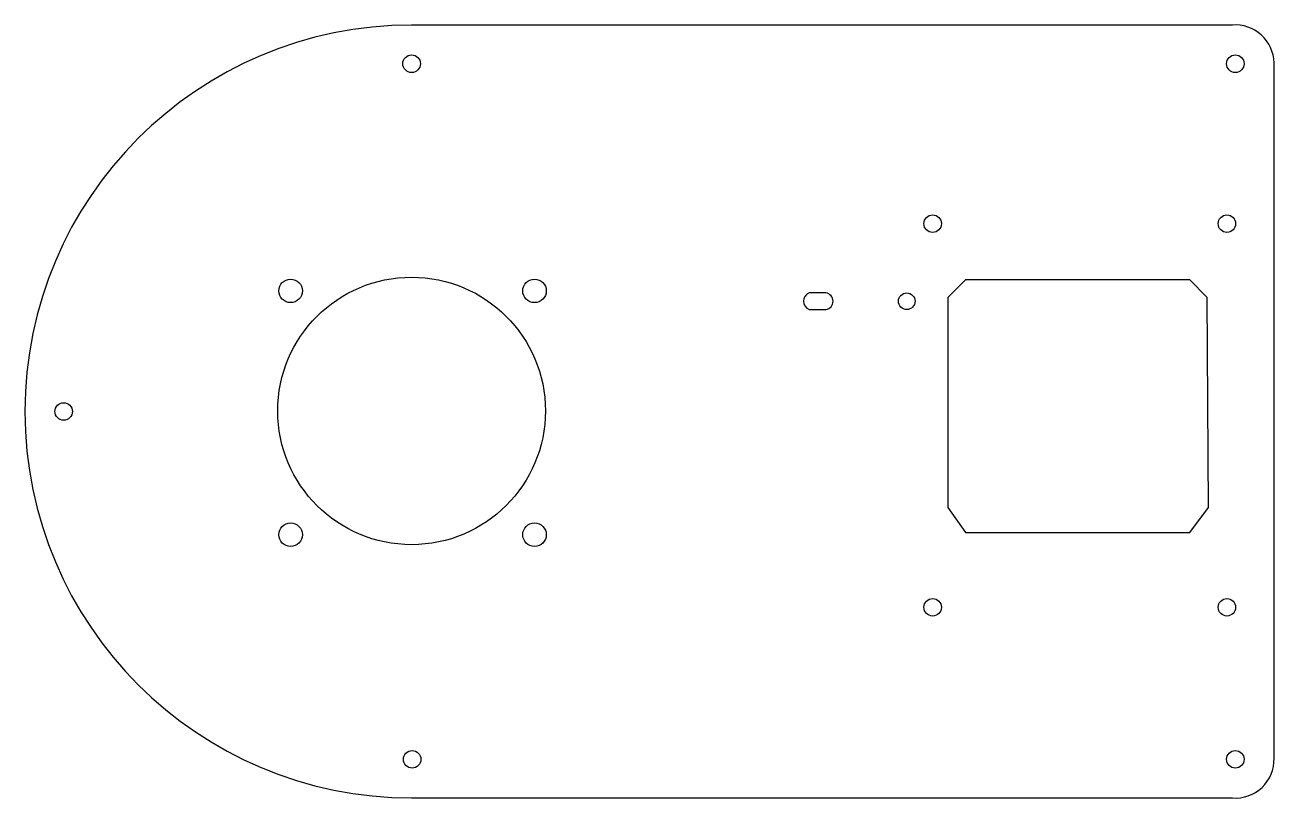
# Model space of a CAD drawing. Header units: millimetres. Extents: x -117 to 93, y -69 to 61.
import ezdxf

# ---------------------------------------------------------------- set-up
doc = ezdxf.new("R2010")
doc.units = ezdxf.units.MM

msp = doc.modelspace()

# ---------------------------------------------------------------- linework, layer by layer
at = {"color": 7, "linetype": 'Continuous', "lineweight": 25}
for p, q in [((85.8, 61.08), (-52.2, 61.08)), ((92.8, -62.25), (92.8, 54.75)), ((40.94, 18.24), (37.94, 15.25)), ((78.66, 18.24), (40.94, 18.24)), ((81.54, 15.25), (78.66, 18.24)), ((17.45, 16.03), (14.65, 16.03)), ((37.94, 15.25), (37.94, -20.06)), ((81.77, -20.06), (81.54, 15.25)), ((14.65, 13.23), (17.45, 13.23)), ((37.94, -20.06), (40.94, -24.26)), ((78.66, -24.26), (81.77, -20.06)), ((40.94, -24.26), (78.66, -24.26)), ((-52.2, -68.92), (85.8, -68.92))]:
    msp.add_line(p, q, dxfattribs=at)
for centre, radius in [((-52.2, 54.58), 1.48), ((86.3, 54.58), 1.48), ((35.41, 27.68), 1.47), ((84.88, 27.68), 1.47), ((-52.2, -3.82), 22.5), ((-72.54, 16.37), 1.98), ((-31.53, 16.37), 1.98), ((31.05, 14.63), 1.4), ((-110.7, -3.91), 1.47), ((-72.54, -24.64), 1.98), ((-31.53, -24.64), 1.98), ((35.41, -36.85), 1.47), ((84.88, -36.85), 1.47), ((-52.11, -62.42), 1.47), ((86.3, -62.42), 1.47)]:
    msp.add_circle(centre, radius, dxfattribs=at)
for centre, radius, start, end in [((-52.2, -3.92), 65, 90, 270), ((86.3, 54.6), 6.5, 1.284, 94.4262), ((15.19, 14.63), 1.5, 111.2242, 248.7758), ((17.24, 14.63), 1.42, 278.6404, 81.3596), ((86.3, -62.44), 6.5, 265.5745, 1.6172)]:
    msp.add_arc(centre, radius, start, end, dxfattribs=at)

doc.saveas('drawing.dxf')
